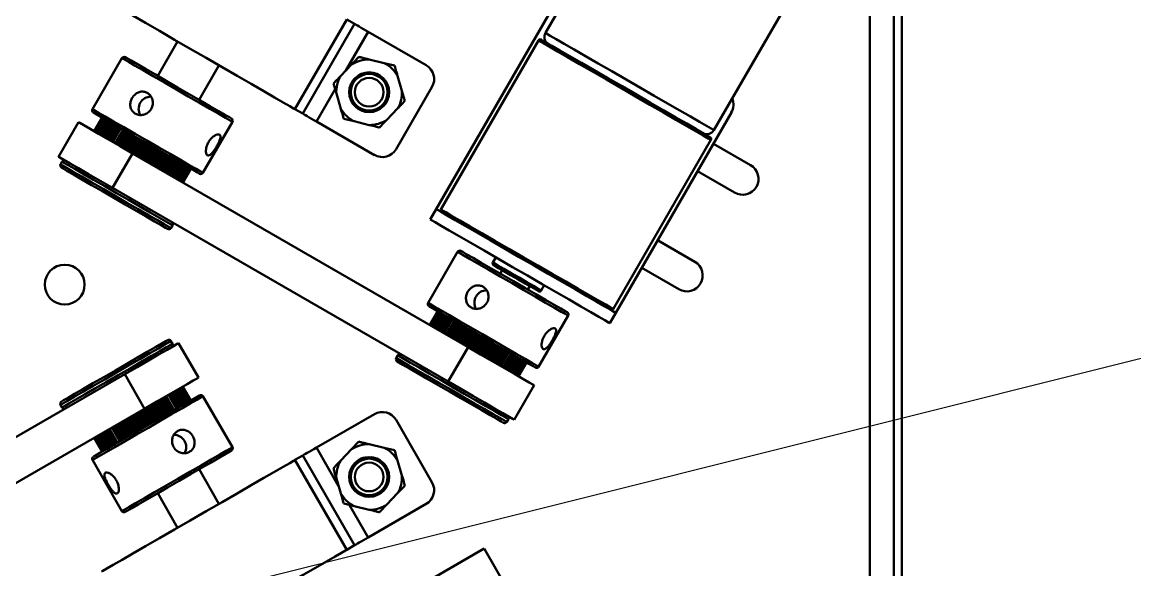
# Model space of a CAD drawing. Header units: millimetres. Extents: x 263 to 2983, y 441 to 2500.
# Drawn here: x 1013.8 to 1153.4, y 1460.1 to 1528.8 of the extents above; entities that cross this region are included whole.
import ezdxf

# ---------------------------------------------------------------- set-up
doc = ezdxf.new("R2010")
doc.units = ezdxf.units.MM
doc.header["$LTSCALE"] = 0.5
doc.layers.add('BOL', color=7, linetype='Continuous', lineweight=50)
doc.layers.add('HAT', color=3, linetype='Continuous')
doc.layers.add('THIN', color=8, linetype='Continuous')

msp = doc.modelspace()

# ---------------------------------------------------------------- hatches: boundary and pattern name
at = {"layer": 'HAT'}
h = msp.add_hatch(dxfattribs=at)
h.set_pattern_fill('ANSI31', color=256, scale=1.25, angle=15)
h.paths.add_polyline_path([(1428.41, 1041.77, 1), (1396.41, 1041.77, 1)])
h.paths.add_polyline_path([(1106.15, 1807.08, 1), (1114.15, 1807.08, 1)])

# ---------------------------------------------------------------- linework, layer by layer
at = {"layer": 'BOL'}
for p, q in [((1094.35, 1553.28), (1079.45, 1527.47)), ((1100.58, 1515.27), (1115.48, 1541.08)), ((1120.15, 1450.89), (1120.15, 1540.89)), ((1123.15, 1450.89), (1123.15, 1540.89)), ((1124.15, 1450.89), (1124.15, 1540.89)), ((1080.26, 1530.47), (1065.76, 1505.36)), ((1048.03, 1517.9), (1054.53, 1529.16)), ((1049, 1517.34), (1055.5, 1528.6)), ((1054.53, 1529.16), (1055.5, 1528.6)), ((1054.43, 1522.77), (1057.22, 1527.61)), ((1064.49, 1523.41), (1057.22, 1527.61)), ((1033.31, 1526.4), (1030.81, 1522.07)), ((1078.57, 1526.54), (1066.32, 1505.32)), ((1026.33, 1524.31), (1022.63, 1517.91)), ((1057.33, 1524.15), (1059.24, 1523.69)), ((1036, 1519.07), (1038.5, 1523.4)), ((1053.77, 1522.08), (1055.12, 1523.5)), ((1059.24, 1523.69), (1060.53, 1523.38)), ((1060.9, 1522.1), (1061.45, 1520.22)), ((1050.72, 1516.35), (1053.06, 1520.41)), ((1053.23, 1519.85), (1052.85, 1521.12)), ((1053.78, 1517.96), (1053.23, 1519.85)), ((1060.72, 1512.89), (1065.22, 1520.68)), ((1061.45, 1520.22), (1061.83, 1518.95)), ((1048.03, 1517.9), (1049, 1517.34)), ((1060.91, 1517.99), (1059.56, 1516.56)), ((1102.78, 1517.47), (1088.28, 1492.36)), ((1020.87, 1516.26), (1018.37, 1511.93)), ((1022.83, 1515.13), (1023.83, 1516.86)), ((1022.84, 1515.12), (1023.84, 1516.86)), ((1022.85, 1515.12), (1023.85, 1516.85)), ((1022.89, 1515.1), (1023.89, 1516.83)), ((1022.92, 1515.08), (1023.92, 1516.81)), ((1022.95, 1515.06), (1023.95, 1516.8)), ((1023.03, 1515.02), (1024.03, 1516.75)), ((1023.08, 1514.99), (1024.08, 1516.72)), ((1023.13, 1514.96), (1024.13, 1516.69)), ((1023.26, 1514.89), (1024.26, 1516.62)), ((1023.33, 1514.84), (1024.33, 1516.58)), ((1023.4, 1514.8), (1024.4, 1516.53)), ((1023.56, 1514.71), (1024.56, 1516.44)), ((1023.66, 1514.65), (1024.66, 1516.39)), ((1023.75, 1514.6), (1024.75, 1516.33)), ((1023.95, 1514.49), (1024.95, 1516.22)), ((1024.06, 1514.42), (1025.06, 1516.15)), ((1024.17, 1514.36), (1025.17, 1516.09)), ((1024.4, 1514.22), (1025.4, 1515.96)), ((1024.53, 1514.15), (1025.53, 1515.88)), ((1024.65, 1514.08), (1025.65, 1515.81)), ((1024.92, 1513.92), (1025.92, 1515.66)), ((1036.48, 1509.91), (1040.18, 1516.31)), ((1057.99, 1512.15), (1050.72, 1516.35)), ((1055.44, 1516.38), (1054.15, 1516.69)), ((1057.35, 1515.91), (1055.44, 1516.38)), ((1025.06, 1513.84), (1026.06, 1515.58)), ((1025.2, 1513.76), (1026.2, 1515.5)), ((1025.47, 1513.6), (1026.47, 1515.34)), ((1025.49, 1513.59), (1026.49, 1515.33)), ((1025.64, 1513.51), (1026.64, 1515.24)), ((1025.8, 1513.42), (1026.8, 1515.15)), ((1026.04, 1513.28), (1027.04, 1515.01)), ((1026.11, 1513.24), (1027.11, 1514.97)), ((1026.27, 1513.14), (1027.27, 1514.88)), ((1026.43, 1513.05), (1027.43, 1514.78)), ((1026.63, 1512.94), (1027.63, 1514.67)), ((1026.77, 1512.86), (1027.77, 1514.59)), ((1026.93, 1512.76), (1027.93, 1514.49)), ((1027.1, 1512.67), (1028.1, 1514.4)), ((1027.26, 1512.57), (1028.26, 1514.31)), ((1027.44, 1512.47), (1028.44, 1514.2)), ((1027.45, 1512.47), (1028.45, 1514.2)), ((1027.62, 1512.37), (1028.62, 1514.1)), ((1027.79, 1512.27), (1028.79, 1514)), ((1027.9, 1512.2), (1028.9, 1513.93)), ((1028.08, 1512.1), (1029.08, 1513.83)), ((1028.14, 1512.06), (1029.14, 1513.8)), ((1028.32, 1511.96), (1029.32, 1513.7)), ((1028.49, 1511.86), (1029.49, 1513.6)), ((1028.56, 1511.83), (1029.56, 1513.56)), ((1028.74, 1511.72), (1029.74, 1513.45)), ((1028.84, 1511.66), (1029.84, 1513.39)), ((1029.01, 1511.56), (1030.01, 1513.29)), ((1029.19, 1511.46), (1030.19, 1513.19)), ((1029.21, 1511.45), (1030.21, 1513.18)), ((1029.38, 1511.35), (1030.38, 1513.08)), ((1029.54, 1511.26), (1030.54, 1512.99)), ((1029.7, 1511.16), (1030.7, 1512.9)), ((1087.97, 1492.82), (1100.22, 1514.04)), ((1105.18, 1510.89), (1100.53, 1513.57)), ((1025.13, 1508.03), (1027.63, 1512.36)), ((1069.75, 1488.04), (1027.63, 1512.36)), ((1029.87, 1511.07), (1030.87, 1512.8)), ((1030.02, 1510.98), (1031.02, 1512.71)), ((1030.21, 1510.87), (1031.21, 1512.6)), ((1030.37, 1510.78), (1031.37, 1512.51)), ((1030.53, 1510.68), (1031.53, 1512.42)), ((1030.62, 1510.63), (1031.62, 1512.36)), ((1030.86, 1510.5), (1031.86, 1512.23)), ((1031.01, 1510.41), (1032.01, 1512.14)), ((1031.16, 1510.32), (1032.16, 1512.05)), ((1031.19, 1510.3), (1032.19, 1512.03)), ((1031.46, 1510.15), (1032.46, 1511.88)), ((1031.61, 1510.06), (1032.61, 1511.8)), ((1031.75, 1509.98), (1032.75, 1511.72)), ((1032.02, 1509.82), (1033.02, 1511.56)), ((1032.15, 1509.75), (1033.15, 1511.48)), ((1018.83, 1511.32), (1018.63, 1510.98)), ((1032.28, 1509.68), (1033.28, 1511.41)), ((1032.53, 1509.53), (1033.53, 1511.27)), ((1032.64, 1509.47), (1033.64, 1511.2)), ((1032.75, 1509.4), (1033.75, 1511.14)), ((1032.96, 1509.28), (1033.96, 1511.01)), ((1033.06, 1509.23), (1034.06, 1510.96)), ((1033.15, 1509.17), (1034.15, 1510.9)), ((1033.33, 1509.07), (1034.33, 1510.8)), ((1033.4, 1509.03), (1034.4, 1510.76)), ((1033.48, 1508.98), (1034.48, 1510.71)), ((1033.62, 1508.9), (1034.62, 1510.64)), ((1033.67, 1508.87), (1034.67, 1510.6)), ((1033.73, 1508.84), (1034.73, 1510.57)), ((1033.82, 1508.78), (1034.82, 1510.52)), ((1033.86, 1508.77), (1034.86, 1510.5)), ((1033.89, 1508.74), (1034.89, 1510.48)), ((1033.94, 1508.72), (1034.94, 1510.45)), ((1033.95, 1508.71), (1034.95, 1510.44)), ((1033.97, 1508.7), (1034.97, 1510.43)), ((1033.98, 1508.7), (1034.98, 1510.43)), ((1098.53, 1510.11), (1103.18, 1507.43)), ((1067.25, 1483.71), (1025.13, 1508.03)), ((1065.76, 1505.36), (1065.01, 1504.06)), ((1032.48, 1502.98), (1032.68, 1503.32)), ((1098.18, 1498.76), (1093.53, 1501.45)), ((1068.44, 1500), (1064.74, 1493.59)), ((1073.24, 1499.31), (1072.86, 1498.66)), ((1074.04, 1497.69), (1073.79, 1497.26)), ((1091.53, 1497.99), (1096.18, 1495.3)), ((1077.25, 1495.26), (1077.5, 1495.69)), ((1078.92, 1495.16), (1079.3, 1495.81)), ((1064.95, 1490.82), (1065.95, 1492.55)), ((1064.96, 1490.8), (1065.96, 1492.54)), ((1064.96, 1490.81), (1065.96, 1492.54)), ((1065, 1490.78), (1066, 1492.52)), ((1065.03, 1490.77), (1066.03, 1492.5)), ((1065.06, 1490.75), (1066.06, 1492.48)), ((1065.14, 1490.7), (1066.14, 1492.43)), ((1065.2, 1490.67), (1066.2, 1492.4)), ((1065.25, 1490.64), (1066.25, 1492.37)), ((1065.37, 1490.57), (1066.37, 1492.3)), ((1065.44, 1490.53), (1066.44, 1492.26)), ((1065.51, 1490.49), (1066.51, 1492.22)), ((1065.68, 1490.39), (1066.68, 1492.12)), ((1065.77, 1490.34), (1066.77, 1492.07)), ((1065.86, 1490.29), (1066.86, 1492.02)), ((1078.6, 1485.59), (1082.3, 1492)), ((1088.28, 1492.36), (1087.53, 1491.06)), ((1066.06, 1490.17), (1067.06, 1491.9)), ((1066.17, 1490.11), (1067.17, 1491.84)), ((1066.28, 1490.04), (1067.28, 1491.78)), ((1066.52, 1489.91), (1067.52, 1491.64)), ((1066.64, 1489.84), (1067.64, 1491.57)), ((1066.77, 1489.76), (1067.77, 1491.5)), ((1067.04, 1489.61), (1068.04, 1491.34)), ((1067.17, 1489.53), (1068.17, 1491.26)), ((1067.31, 1489.45), (1068.31, 1491.18)), ((1067.59, 1489.29), (1068.59, 1491.02)), ((1067.61, 1489.28), (1068.61, 1491.01)), ((1067.76, 1489.19), (1068.76, 1490.92)), ((1067.91, 1489.1), (1068.91, 1490.84)), ((1068.15, 1488.97), (1069.15, 1490.7)), ((1068.23, 1488.92), (1069.23, 1490.65)), ((1068.39, 1488.83), (1069.39, 1490.56)), ((1068.55, 1488.74), (1069.55, 1490.47)), ((1068.75, 1488.62), (1069.75, 1490.35)), ((1068.88, 1488.54), (1069.88, 1490.28)), ((1069.05, 1488.45), (1070.05, 1490.18)), ((1069.22, 1488.35), (1070.22, 1490.08)), ((1069.37, 1488.26), (1070.37, 1489.99)), ((1069.55, 1488.16), (1070.55, 1489.89)), ((1069.56, 1488.15), (1070.56, 1489.88)), ((1069.73, 1488.05), (1070.73, 1489.78)), ((1069.9, 1487.95), (1070.9, 1489.68)), ((1070.02, 1487.89), (1071.02, 1489.62)), ((1070.2, 1487.78), (1071.2, 1489.52)), ((1070.26, 1487.75), (1071.26, 1489.48)), ((1070.43, 1487.65), (1071.43, 1489.38)), ((1070.6, 1487.55), (1071.6, 1489.28)), ((1070.67, 1487.51), (1071.67, 1489.24)), ((1070.85, 1487.41), (1071.85, 1489.14)), ((1032.68, 1488.46), (1032.48, 1488.81)), ((1035.94, 1484.22), (1033.44, 1488.55)), ((1067.25, 1483.71), (1069.75, 1488.04)), ((1070.96, 1487.35), (1071.96, 1489.08)), ((1071.13, 1487.25), (1072.13, 1488.98)), ((1071.3, 1487.15), (1072.3, 1488.88)), ((1071.32, 1487.14), (1072.32, 1488.87)), ((1071.5, 1487.03), (1072.5, 1488.76)), ((1071.65, 1486.95), (1072.65, 1488.68)), ((1071.82, 1486.85), (1072.82, 1488.58)), ((1071.99, 1486.75), (1072.99, 1488.48)), ((1072.13, 1486.67), (1073.13, 1488.4)), ((1072.32, 1486.56), (1073.32, 1488.29)), ((1072.49, 1486.46), (1073.49, 1488.19)), ((1072.65, 1486.37), (1073.65, 1488.1)), ((1072.74, 1486.32), (1073.74, 1488.05)), ((1072.97, 1486.18), (1073.97, 1487.91)), ((1073.12, 1486.09), (1074.12, 1487.83)), ((1073.28, 1486.01), (1074.28, 1487.74)), ((1060.94, 1487.01), (1060.74, 1486.66)), ((1073.31, 1485.99), (1074.31, 1487.72)), ((1073.58, 1485.83), (1074.58, 1487.56)), ((1073.72, 1485.75), (1074.72, 1487.48)), ((1073.86, 1485.67), (1074.86, 1487.4)), ((1074.14, 1485.51), (1075.14, 1487.24)), ((1074.27, 1485.43), (1075.27, 1487.17)), ((1074.39, 1485.36), (1075.39, 1487.09)), ((1074.64, 1485.22), (1075.64, 1486.95)), ((1074.75, 1485.15), (1075.75, 1486.89)), ((1074.86, 1485.09), (1075.86, 1486.82)), ((1075.08, 1484.97), (1076.08, 1486.7)), ((1075.17, 1484.91), (1076.17, 1486.64)), ((1075.27, 1484.86), (1076.27, 1486.59)), ((1075.44, 1484.75), (1076.44, 1486.49)), ((1075.52, 1484.71), (1076.52, 1486.44)), ((1075.59, 1484.67), (1076.59, 1486.4)), ((1075.73, 1484.59), (1076.73, 1486.32)), ((1075.79, 1484.56), (1076.79, 1486.29)), ((1075.84, 1484.52), (1076.84, 1486.26)), ((1075.94, 1484.47), (1076.94, 1486.2)), ((1075.97, 1484.45), (1076.97, 1486.18)), ((1076.01, 1484.43), (1077.01, 1486.16)), ((1076.06, 1484.4), (1077.06, 1486.13)), ((1076.07, 1484.39), (1077.07, 1486.13)), ((1076.08, 1484.39), (1077.08, 1486.12)), ((1076.09, 1484.38), (1077.09, 1486.11)), ((984.56, 1460.33), (1026.67, 1484.65)), ((1026.67, 1484.65), (1029.17, 1480.32)), ((1032.4, 1482.18), (1033.4, 1480.45)), ((1032.64, 1482.32), (1033.64, 1480.58)), ((1032.75, 1482.38), (1033.75, 1480.65)), ((1032.86, 1482.44), (1033.86, 1480.71)), ((1033.06, 1482.56), (1034.06, 1480.83)), ((1033.15, 1482.61), (1034.15, 1480.88)), ((1033.24, 1482.66), (1034.24, 1480.93)), ((1033.41, 1482.76), (1034.41, 1481.03)), ((1033.48, 1482.8), (1034.48, 1481.07)), ((1033.55, 1482.84), (1034.55, 1481.11)), ((1033.68, 1482.91), (1034.68, 1481.18)), ((1033.73, 1482.94), (1034.73, 1481.21)), ((1033.78, 1482.97), (1034.78, 1481.24)), ((1033.86, 1483.02), (1034.86, 1481.29)), ((1033.89, 1483.04), (1034.89, 1481.31)), ((1033.92, 1483.06), (1034.92, 1481.32)), ((1033.96, 1483.08), (1034.96, 1481.34)), ((1033.97, 1483.08), (1034.97, 1481.35)), ((1033.98, 1483.09), (1034.98, 1481.36)), ((1075.55, 1478.92), (1078.05, 1483.25)), ((1018.63, 1480.81), (1018.83, 1480.46)), ((1030.04, 1480.82), (1031.04, 1479.08)), ((1030.17, 1480.89), (1031.17, 1479.16)), ((1030.38, 1481.01), (1031.38, 1479.28)), ((1030.54, 1481.1), (1031.54, 1479.37)), ((1030.7, 1481.19), (1031.7, 1479.46)), ((1030.77, 1481.24), (1031.77, 1479.51)), ((1031.01, 1481.38), (1032.01, 1479.64)), ((1031.16, 1481.46), (1032.16, 1479.73)), ((1031.31, 1481.55), (1032.31, 1479.82)), ((1031.33, 1481.56), (1032.33, 1479.83)), ((1031.61, 1481.72), (1032.61, 1479.99)), ((1031.75, 1481.8), (1032.75, 1480.07)), ((1031.89, 1481.88), (1032.89, 1480.15)), ((1032.15, 1482.04), (1033.15, 1480.3)), ((1032.28, 1482.11), (1033.28, 1480.38)), ((1040.18, 1475.47), (1036.48, 1481.88)), ((987.06, 1456), (1029.17, 1480.32)), ((1027.6, 1479.41), (1028.6, 1477.67)), ((1027.62, 1479.42), (1028.62, 1477.69)), ((1027.79, 1479.52), (1028.79, 1477.79)), ((1027.97, 1479.62), (1028.97, 1477.89)), ((1028.07, 1479.68), (1029.07, 1477.95)), ((1028.25, 1479.78), (1029.25, 1478.05)), ((1028.32, 1479.82), (1029.32, 1478.09)), ((1028.49, 1479.92), (1029.49, 1478.19)), ((1028.66, 1480.02), (1029.66, 1478.29)), ((1028.72, 1480.06), (1029.72, 1478.32)), ((1028.9, 1480.16), (1029.9, 1478.43)), ((1029.02, 1480.22), (1030.02, 1478.49)), ((1029.19, 1480.32), (1030.19, 1478.59)), ((1029.36, 1480.42), (1030.36, 1478.69)), ((1029.37, 1480.43), (1030.37, 1478.7)), ((1029.55, 1480.53), (1030.55, 1478.8)), ((1029.71, 1480.62), (1030.71, 1478.89)), ((1029.87, 1480.72), (1030.87, 1478.99)), ((1050.72, 1475.43), (1057.99, 1479.63)), ((1025.2, 1478.02), (1026.2, 1476.29)), ((1025.34, 1478.1), (1026.34, 1476.37)), ((1025.61, 1478.26), (1026.61, 1476.53)), ((1025.65, 1478.28), (1026.65, 1476.55)), ((1025.8, 1478.37), (1026.8, 1476.63)), ((1025.95, 1478.45), (1026.95, 1476.72)), ((1026.18, 1478.59), (1027.18, 1476.86)), ((1026.27, 1478.64), (1027.27, 1476.91)), ((1026.44, 1478.73), (1027.44, 1477)), ((1026.6, 1478.83), (1027.6, 1477.1)), ((1026.79, 1478.94), (1027.79, 1477.21)), ((1026.94, 1479.02), (1027.94, 1477.29)), ((1027.1, 1479.12), (1028.1, 1477.39)), ((1027.27, 1479.22), (1028.27, 1477.49)), ((1027.42, 1479.3), (1028.42, 1477.57)), ((1060.72, 1478.9), (1065.22, 1471.1)), ((1074.6, 1478.66), (1074.8, 1479.01)), ((1022.83, 1476.65), (1023.83, 1474.92)), ((1022.84, 1476.66), (1023.84, 1474.93)), ((1022.85, 1476.67), (1023.85, 1474.93)), ((1022.86, 1476.67), (1023.86, 1474.94)), ((1022.92, 1476.7), (1023.92, 1474.97)), ((1022.95, 1476.72), (1023.95, 1474.99)), ((1022.98, 1476.74), (1023.98, 1475.01)), ((1023.08, 1476.8), (1024.08, 1475.06)), ((1023.14, 1476.83), (1024.14, 1475.1)), ((1023.19, 1476.86), (1024.19, 1475.13)), ((1023.33, 1476.94), (1024.33, 1475.21)), ((1023.4, 1476.98), (1024.4, 1475.25)), ((1023.48, 1477.03), (1024.48, 1475.29)), ((1023.65, 1477.13), (1024.65, 1475.4)), ((1023.75, 1477.18), (1024.75, 1475.45)), ((1023.84, 1477.24), (1024.84, 1475.51)), ((1024.06, 1477.36), (1025.06, 1475.63)), ((1024.17, 1477.43), (1025.17, 1475.69)), ((1024.28, 1477.49), (1025.28, 1475.76)), ((1024.53, 1477.63), (1025.53, 1475.9)), ((1024.66, 1477.71), (1025.66, 1475.97)), ((1024.78, 1477.78), (1025.78, 1476.05)), ((1025.06, 1477.94), (1026.06, 1476.21)), ((1050.72, 1475.43), (1053.51, 1470.6)), ((1053.77, 1473.8), (1055.12, 1475.22)), ((1055.12, 1475.22), (1056.04, 1476.18)), ((1057.33, 1475.87), (1059.24, 1475.41)), ((1059.24, 1475.41), (1060.53, 1475.1)), ((1022.63, 1473.88), (1026.33, 1467.47)), ((1048.03, 1473.88), (1049, 1474.44)), ((1048.03, 1473.88), (1054.53, 1462.62)), ((1049, 1474.44), (1055.5, 1463.18)), ((1060.9, 1473.82), (1061.45, 1471.94)), ((1038.5, 1468.38), (1036, 1472.71)), ((1053.78, 1469.68), (1053.23, 1471.56)), ((1030.81, 1469.71), (1033.31, 1465.38)), ((1060.91, 1469.7), (1059.56, 1468.28)), ((1055.44, 1468.09), (1054.15, 1468.41)), ((1054.88, 1468.23), (1057.22, 1464.17)), ((1057.22, 1464.17), (1064.49, 1468.37)), ((1059.56, 1468.28), (1058.64, 1467.32)), ((1057.35, 1467.63), (1055.44, 1468.09)), ((1071.77, 1462.76), (1052.28, 1451.51)), ((1054.53, 1462.62), (1055.5, 1463.18)), ((1074.53, 1457.97), (1071.77, 1462.76))]:
    msp.add_line(p, q, dxfattribs=at)
at = {"layer": 'BOL', "flags": 128}
for points in [[(1048.03, 1517.9), (1047.86, 1518), (1047.37, 1518.28), (1046.57, 1518.75), (1045.47, 1519.38), (1044.12, 1520.16), (1042.54, 1521.07), (1040.77, 1522.09), (1038.88, 1523.19), (1036.91, 1524.33), (1034.9, 1525.48), (1032.93, 1526.62), (1031.03, 1527.72), (1029.27, 1528.73), (1027.69, 1529.64), (1026.34, 1530.43), (1025.24, 1531.06), (1024.44, 1531.52), (1023.94, 1531.81), (1023.78, 1531.9)], [(1057.22, 1527.61), (1056.91, 1527.79), (1056.61, 1527.96), (1056.33, 1528.12), (1056.08, 1528.27), (1055.86, 1528.39), (1055.69, 1528.49), (1055.57, 1528.56), (1055.5, 1528.6)], [(1079.45, 1527.47), (1079.6, 1527.39), (1080.06, 1527.12), (1080.79, 1526.7), (1081.8, 1526.12), (1083.04, 1525.4), (1084.48, 1524.57), (1086.08, 1523.65), (1087.79, 1522.66), (1089.57, 1521.63), (1091.36, 1520.6), (1093.11, 1519.59), (1094.78, 1518.63), (1096.3, 1517.75), (1097.65, 1516.97), (1098.77, 1516.32), (1099.65, 1515.81), (1100.24, 1515.47), (1100.55, 1515.3), (1100.58, 1515.27)], [(1100.22, 1514.04), (1100.18, 1514.06), (1099.87, 1514.24), (1099.26, 1514.6), (1098.36, 1515.11), (1097.21, 1515.78), (1095.83, 1516.57), (1094.27, 1517.48), (1092.56, 1518.46), (1090.77, 1519.5), (1088.93, 1520.56), (1087.11, 1521.61), (1085.36, 1522.62), (1083.72, 1523.57), (1082.24, 1524.42), (1080.97, 1525.15), (1079.94, 1525.75), (1079.19, 1526.18), (1078.72, 1526.45), (1078.57, 1526.54), (1078.57, 1526.54)], [(1078.91, 1526.63), (1079.06, 1526.54), (1079.52, 1526.28), (1080.26, 1525.85), (1081.26, 1525.27), (1082.51, 1524.55), (1083.96, 1523.72), (1085.56, 1522.79), (1087.28, 1521.8), (1089.07, 1520.77), (1090.87, 1519.73), (1092.62, 1518.71), (1094.29, 1517.75), (1095.83, 1516.87), (1097.18, 1516.09), (1098.31, 1515.43), (1099.19, 1514.93), (1099.78, 1514.58), (1100.09, 1514.4), (1100.13, 1514.38)], [(1026.33, 1524.31), (1026.33, 1524.31), (1026.55, 1524.18), (1027.09, 1523.87), (1027.91, 1523.4), (1028.98, 1522.78), (1030.26, 1522.04), (1031.67, 1521.23), (1033.16, 1520.37), (1034.65, 1519.51), (1036.07, 1518.68), (1037.37, 1517.94), (1038.47, 1517.3), (1039.33, 1516.81), (1039.9, 1516.47), (1040.17, 1516.32), (1040.18, 1516.31)], [(1026.74, 1524.42), (1026.74, 1524.42), (1026.95, 1524.3), (1027.47, 1524), (1028.26, 1523.54), (1029.29, 1522.95), (1030.52, 1522.24), (1031.88, 1521.45), (1033.31, 1520.63), (1034.75, 1519.8), (1036.12, 1519.01), (1037.36, 1518.29), (1038.43, 1517.67), (1039.25, 1517.2), (1039.8, 1516.88), (1040.06, 1516.73), (1040.07, 1516.72)], [(1054.85, 1520.01), (1055.01, 1520.9), (1055.49, 1521.69), (1056.19, 1522.24), (1057.23, 1522.52), (1058.3, 1522.33), (1059.08, 1521.81), (1059.63, 1521.01), (1059.83, 1520.08), (1059.67, 1519.14), (1059.15, 1518.32), (1058.38, 1517.77), (1057.45, 1517.55), (1056.49, 1517.69), (1055.65, 1518.2), (1055.06, 1519.04), (1054.85, 1520.01), (1054.85, 1520.01)], [(1022.63, 1517.91), (1022.63, 1517.9), (1022.85, 1517.77), (1023.39, 1517.46), (1024.21, 1516.99), (1025.28, 1516.37), (1026.56, 1515.64), (1027.97, 1514.82), (1029.46, 1513.96), (1030.95, 1513.1), (1032.37, 1512.28), (1033.67, 1511.53), (1034.77, 1510.89), (1035.63, 1510.4), (1036.2, 1510.07), (1036.47, 1509.91), (1036.48, 1509.91)], [(1022.74, 1517.5), (1022.74, 1517.49), (1022.95, 1517.37), (1023.47, 1517.07), (1024.26, 1516.61), (1025.29, 1516.02), (1026.52, 1515.31), (1027.88, 1514.53), (1029.31, 1513.7), (1030.75, 1512.87), (1032.12, 1512.08), (1033.36, 1511.36), (1034.43, 1510.75), (1035.25, 1510.27), (1035.8, 1509.95), (1036.06, 1509.8), (1036.07, 1509.8)], [(1050.72, 1516.35), (1050.41, 1516.53), (1050.11, 1516.7), (1049.83, 1516.86), (1049.58, 1517.01), (1049.36, 1517.13), (1049.19, 1517.23), (1049.07, 1517.3), (1049, 1517.34)], [(1027.63, 1512.36), (1026.09, 1513.25), (1024.65, 1514.08), (1023.37, 1514.82), (1022.32, 1515.43), (1021.53, 1515.88), (1021.04, 1516.17), (1020.87, 1516.26), (1020.87, 1516.26)], [(1025.13, 1508.03), (1023.59, 1508.92), (1022.15, 1509.75), (1020.87, 1510.49), (1019.82, 1511.1), (1019.03, 1511.55), (1018.54, 1511.84), (1018.37, 1511.93), (1018.37, 1511.93)], [(1018.63, 1510.98), (1018.63, 1510.97), (1018.85, 1510.85), (1019.39, 1510.54), (1020.21, 1510.06), (1021.28, 1509.44), (1022.56, 1508.71), (1023.97, 1507.89), (1025.46, 1507.03), (1026.95, 1506.17), (1028.37, 1505.35), (1029.67, 1504.6), (1030.77, 1503.96), (1031.63, 1503.47), (1032.2, 1503.14), (1032.47, 1502.99), (1032.48, 1502.98)], [(1018.74, 1510.57), (1018.74, 1510.56), (1018.95, 1510.44), (1019.47, 1510.14), (1020.26, 1509.69), (1021.29, 1509.09), (1022.52, 1508.38), (1023.88, 1507.6), (1025.31, 1506.77), (1026.75, 1505.94), (1028.12, 1505.15), (1029.36, 1504.43), (1030.43, 1503.82), (1031.25, 1503.34), (1031.8, 1503.02), (1032.06, 1502.88), (1032.07, 1502.87)], [(1018.83, 1511.32), (1018.83, 1511.32), (1019.05, 1511.19), (1019.59, 1510.88), (1020.41, 1510.41), (1021.48, 1509.79), (1022.76, 1509.05), (1024.17, 1508.24), (1025.66, 1507.38), (1027.15, 1506.52), (1028.57, 1505.69), (1029.87, 1504.95), (1030.97, 1504.31), (1031.83, 1503.82), (1032.4, 1503.48), (1032.67, 1503.33), (1032.68, 1503.32)], [(1065.76, 1505.36), (1065.91, 1505.27), (1066.37, 1505), (1067.12, 1504.57), (1068.13, 1503.99), (1069.39, 1503.26), (1070.86, 1502.41), (1072.5, 1501.47), (1074.25, 1500.45), (1076.09, 1499.39), (1077.95, 1498.32), (1079.78, 1497.26), (1081.54, 1496.25), (1083.18, 1495.3), (1084.64, 1494.45), (1085.9, 1493.73), (1086.92, 1493.14), (1087.67, 1492.71), (1088.12, 1492.45), (1088.28, 1492.36)], [(1066.32, 1505.32), (1066.47, 1505.23), (1066.94, 1504.97), (1067.69, 1504.53), (1068.72, 1503.94), (1069.99, 1503.2), (1071.47, 1502.35), (1073.11, 1501.4), (1074.86, 1500.39), (1076.68, 1499.34), (1078.52, 1498.28), (1080.31, 1497.24), (1082.02, 1496.26), (1083.58, 1495.36), (1084.96, 1494.56), (1086.11, 1493.89), (1087.01, 1493.38), (1087.62, 1493.02), (1087.93, 1492.85), (1087.97, 1492.82)], [(1065.01, 1504.06), (1065.16, 1503.97), (1065.62, 1503.71), (1066.37, 1503.27), (1067.38, 1502.69), (1068.64, 1501.96), (1070.11, 1501.11), (1071.75, 1500.17), (1073.5, 1499.15), (1075.34, 1498.09), (1077.2, 1497.02), (1079.03, 1495.96), (1080.79, 1494.95), (1082.43, 1494), (1083.89, 1493.16), (1085.15, 1492.43), (1086.17, 1491.84), (1086.92, 1491.41), (1087.37, 1491.15), (1087.53, 1491.06)], [(1068.44, 1500), (1068.45, 1500), (1068.67, 1499.87), (1069.2, 1499.56), (1070.03, 1499.08), (1071.1, 1498.46), (1072.37, 1497.73), (1073.78, 1496.91), (1075.27, 1496.05), (1076.76, 1495.19), (1078.19, 1494.37), (1079.48, 1493.62), (1080.59, 1492.99), (1081.44, 1492.49), (1082.02, 1492.16), (1082.28, 1492.01), (1082.3, 1492)], [(1068.85, 1500.11), (1068.86, 1500.11), (1069.07, 1499.98), (1069.58, 1499.68), (1070.38, 1499.23), (1071.41, 1498.63), (1072.63, 1497.92), (1073.99, 1497.14), (1075.43, 1496.31), (1076.86, 1495.48), (1078.23, 1494.69), (1079.48, 1493.97), (1080.54, 1493.36), (1081.37, 1492.88), (1081.92, 1492.56), (1082.17, 1492.42), (1082.19, 1492.41)], [(1072.86, 1498.66), (1073.03, 1498.56), (1073.5, 1498.29), (1074.24, 1497.87), (1075.15, 1497.34), (1076.14, 1496.76), (1077.11, 1496.21), (1077.95, 1495.72), (1078.56, 1495.37), (1078.88, 1495.18), (1078.92, 1495.16)], [(1078.58, 1495.07), (1078.54, 1495.09), (1078.24, 1495.26), (1077.67, 1495.59), (1076.9, 1496.04), (1076, 1496.56), (1075.08, 1497.09), (1074.23, 1497.58), (1073.55, 1497.97), (1073.11, 1498.23), (1072.95, 1498.32)], [(1064.74, 1493.59), (1064.75, 1493.59), (1064.97, 1493.46), (1065.5, 1493.15), (1066.33, 1492.67), (1067.4, 1492.06), (1068.67, 1491.32), (1070.08, 1490.5), (1071.57, 1489.65), (1073.06, 1488.78), (1074.49, 1487.96), (1075.78, 1487.21), (1076.89, 1486.58), (1077.74, 1486.08), (1078.32, 1485.75), (1078.58, 1485.6), (1078.6, 1485.59)], [(1064.85, 1493.18), (1064.86, 1493.18), (1065.07, 1493.05), (1065.58, 1492.76), (1066.38, 1492.3), (1067.41, 1491.7), (1068.63, 1491), (1069.99, 1490.21), (1071.43, 1489.38), (1072.86, 1488.56), (1074.23, 1487.76), (1075.48, 1487.04), (1076.54, 1486.43), (1077.37, 1485.95), (1077.92, 1485.64), (1078.17, 1485.49), (1078.19, 1485.48)], [(1032.48, 1488.81), (1032.48, 1488.8), (1032.25, 1488.68), (1031.72, 1488.37), (1030.9, 1487.89), (1029.82, 1487.27), (1028.55, 1486.54), (1027.14, 1485.72), (1025.65, 1484.86), (1024.16, 1484), (1022.73, 1483.18), (1021.44, 1482.43), (1020.34, 1481.79), (1019.48, 1481.3), (1018.9, 1480.97), (1018.64, 1480.82), (1018.63, 1480.81)], [(1032.07, 1488.92), (1032.07, 1488.91), (1031.85, 1488.79), (1031.34, 1488.49), (1030.55, 1488.04), (1029.51, 1487.44), (1028.29, 1486.73), (1026.93, 1485.95), (1025.5, 1485.12), (1024.06, 1484.29), (1022.69, 1483.5), (1021.44, 1482.78), (1020.38, 1482.17), (1019.56, 1481.69), (1019, 1481.37), (1018.75, 1481.23), (1018.74, 1481.22)], [(1032.68, 1488.46), (1032.68, 1488.46), (1032.45, 1488.33), (1031.92, 1488.02), (1031.1, 1487.54), (1030.02, 1486.93), (1028.75, 1486.19), (1027.34, 1485.37), (1025.85, 1484.52), (1024.36, 1483.65), (1022.93, 1482.83), (1021.64, 1482.08), (1020.54, 1481.45), (1019.68, 1480.95), (1019.1, 1480.62), (1018.84, 1480.47), (1018.83, 1480.46)], [(1026.67, 1484.65), (1028.22, 1485.54), (1029.66, 1486.37), (1030.93, 1487.1), (1031.99, 1487.71), (1032.78, 1488.17), (1033.27, 1488.45), (1033.44, 1488.55), (1033.44, 1488.55)], [(1078.05, 1483.25), (1077.89, 1483.34), (1077.41, 1483.62), (1076.62, 1484.07), (1075.57, 1484.68), (1074.3, 1485.41), (1072.86, 1486.24), (1071.32, 1487.13), (1069.75, 1488.04)], [(1060.74, 1486.66), (1060.75, 1486.66), (1060.97, 1486.53), (1061.5, 1486.22), (1062.33, 1485.75), (1063.4, 1485.13), (1064.67, 1484.39), (1066.08, 1483.58), (1067.57, 1482.72), (1069.06, 1481.86), (1070.49, 1481.03), (1071.78, 1480.29), (1072.89, 1479.65), (1073.74, 1479.15), (1074.32, 1478.82), (1074.58, 1478.67), (1074.6, 1478.66)], [(1060.94, 1487.01), (1060.95, 1487.01), (1061.17, 1486.88), (1061.7, 1486.57), (1062.53, 1486.09), (1063.6, 1485.47), (1064.87, 1484.74), (1066.28, 1483.92), (1067.77, 1483.06), (1069.26, 1482.2), (1070.69, 1481.38), (1071.98, 1480.63), (1073.09, 1480), (1073.94, 1479.5), (1074.52, 1479.17), (1074.78, 1479.02), (1074.8, 1479.01)], [(1060.85, 1486.25), (1060.86, 1486.25), (1061.07, 1486.13), (1061.58, 1485.83), (1062.38, 1485.37), (1063.41, 1484.77), (1064.63, 1484.07), (1065.99, 1483.28), (1067.43, 1482.46), (1068.86, 1481.63), (1070.23, 1480.83), (1071.48, 1480.12), (1072.54, 1479.5), (1073.37, 1479.03), (1073.92, 1478.71), (1074.17, 1478.56), (1074.19, 1478.55)], [(1029.17, 1480.32), (1030.72, 1481.21), (1032.16, 1482.04), (1033.43, 1482.77), (1034.49, 1483.38), (1035.28, 1483.84), (1035.77, 1484.12), (1035.94, 1484.22), (1035.94, 1484.22)], [(1075.55, 1478.92), (1075.39, 1479.01), (1074.91, 1479.29), (1074.12, 1479.74), (1073.07, 1480.35), (1071.8, 1481.08), (1070.36, 1481.91), (1068.82, 1482.8), (1067.25, 1483.71)], [(1036.48, 1481.88), (1036.48, 1481.88), (1036.25, 1481.75), (1035.72, 1481.44), (1034.9, 1480.96), (1033.82, 1480.34), (1032.55, 1479.61), (1031.14, 1478.79), (1029.65, 1477.93), (1028.16, 1477.07), (1026.73, 1476.25), (1025.44, 1475.5), (1024.34, 1474.87), (1023.48, 1474.37), (1022.9, 1474.04), (1022.64, 1473.89), (1022.63, 1473.88)], [(1036.07, 1481.99), (1036.07, 1481.99), (1035.85, 1481.86), (1035.34, 1481.56), (1034.55, 1481.11), (1033.51, 1480.51), (1032.29, 1479.8), (1030.93, 1479.02), (1029.5, 1478.19), (1028.06, 1477.36), (1026.69, 1476.57), (1025.44, 1475.85), (1024.38, 1475.24), (1023.56, 1474.76), (1023, 1474.44), (1022.75, 1474.3), (1022.74, 1474.29)], [(1040.18, 1475.47), (1040.18, 1475.47), (1039.95, 1475.34), (1039.42, 1475.03), (1038.6, 1474.55), (1037.52, 1473.93), (1036.25, 1473.2), (1034.84, 1472.38), (1033.35, 1471.53), (1031.86, 1470.66), (1030.43, 1469.84), (1029.14, 1469.09), (1028.04, 1468.46), (1027.18, 1467.96), (1026.6, 1467.63), (1026.34, 1467.48), (1026.33, 1467.47)], [(1050.72, 1475.43), (1050.41, 1475.25), (1050.11, 1475.08), (1049.83, 1474.92), (1049.58, 1474.78), (1049.36, 1474.65), (1049.19, 1474.55), (1049.07, 1474.48), (1049, 1474.44)], [(1023.78, 1459.88), (1023.94, 1459.98), (1024.44, 1460.26), (1025.24, 1460.72), (1026.34, 1461.36), (1027.69, 1462.14), (1029.27, 1463.05), (1031.03, 1464.07), (1032.93, 1465.16), (1034.9, 1466.3), (1036.91, 1467.46), (1038.88, 1468.6), (1040.77, 1469.69), (1042.54, 1470.71), (1044.12, 1471.62), (1045.47, 1472.4), (1046.57, 1473.04), (1047.37, 1473.5), (1047.86, 1473.78), (1048.03, 1473.88)], [(1040.07, 1475.06), (1040.07, 1475.06), (1039.85, 1474.93), (1039.34, 1474.64), (1038.55, 1474.18), (1037.51, 1473.58), (1036.29, 1472.88), (1034.93, 1472.09), (1033.5, 1471.26), (1032.06, 1470.43), (1030.69, 1469.64), (1029.44, 1468.92), (1028.38, 1468.31), (1027.56, 1467.83), (1027, 1467.52), (1026.75, 1467.37), (1026.74, 1467.36)], [(1058.57, 1473.92), (1059.26, 1473.34), (1059.71, 1472.53), (1059.83, 1471.64), (1059.55, 1470.6), (1058.85, 1469.77), (1058.01, 1469.35), (1057.04, 1469.28), (1056.14, 1469.57), (1055.41, 1470.18), (1054.95, 1471.04), (1054.86, 1471.98), (1055.13, 1472.9), (1055.74, 1473.66), (1056.6, 1474.13), (1057.62, 1474.22), (1058.57, 1473.92), (1058.57, 1473.92)], [(1057.22, 1464.17), (1056.91, 1464), (1056.61, 1463.82), (1056.33, 1463.66), (1056.08, 1463.52), (1055.86, 1463.39), (1055.69, 1463.29), (1055.57, 1463.22), (1055.5, 1463.18)], [(1030.28, 1448.62), (1030.44, 1448.72), (1030.94, 1449), (1031.74, 1449.47), (1032.84, 1450.1), (1034.19, 1450.88), (1035.77, 1451.79), (1037.53, 1452.81), (1039.43, 1453.9), (1041.4, 1455.04), (1043.41, 1456.2), (1045.38, 1457.34), (1047.27, 1458.43), (1049.04, 1459.45), (1050.62, 1460.36), (1051.97, 1461.15), (1053.07, 1461.78), (1053.87, 1462.24), (1054.36, 1462.53), (1054.53, 1462.62)]]:
    msp.add_lwpolyline(points, dxfattribs=at)
at = {"layer": 'BOL'}
for centre, radius in [((1057.34, 1520.03), 2.5), ((1057.34, 1520.03), 2.3), ((1057.34, 1520.03), 1.8), ((1019.15, 1495.89), 2.5), ((1057.34, 1471.75), 2.5), ((1057.34, 1471.75), 2.3), ((1057.34, 1471.75), 1.8)]:
    msp.add_circle(centre, radius, dxfattribs=at)
for centre, radius, start, end in [((1080.32, 1526.97), 1, 150, 240), ((1078.78, 1526.42), 0.25, 60, 150), ((1026.59, 1524.16), 0.3, 60, 150), ((1057.34, 1520.03), 4.12, 90.1872, 122.5977), ((1057.34, 1520.03), 4.12, 30.1872, 62.5977), ((1063.49, 1521.68), 2, 330, 60), ((1057.34, 1520.03), 4.12, 150.1872, 182.5977), ((1057.34, 1520.03), 4.12, 330.1872, 2.5977), ((1029.97, 1517.93), 1.55, 90.2666, 209.7105), ((1101.04, 1518.47), 2, 330, 23.1301), ((1022.89, 1517.76), 0.3, 150, 240), ((1057.34, 1520.03), 4.12, 210.1872, 242.5977), ((1039.92, 1516.46), 0.3, 330, 60), ((1057.34, 1520.03), 4.12, 270.1872, 302.5977), ((1099.72, 1515.77), 1, 240, 330), ((1100, 1514.17), 0.25, 330, 60), ((1058.99, 1513.89), 2, 240, 330), ((1019.09, 1511.17), 0.3, 60, 150), ((1018.89, 1510.83), 0.3, 150, 240), ((1104.18, 1509.16), 2, 240, 60), ((1036.22, 1510.06), 0.3, 240, 330), ((1066.53, 1505.2), 0.25, 150, 240), ((1032.42, 1503.47), 0.3, 330, 60), ((1032.22, 1503.13), 0.3, 240, 330), ((1068.7, 1499.85), 0.3, 60, 150), ((1073.08, 1498.53), 0.25, 150, 240), ((1097.18, 1497.03), 2, 240, 60), ((1072.09, 1493.62), 1.55, 90.2665, 209.7105), ((1078.71, 1495.28), 0.25, 240, 330), ((1065, 1493.44), 0.3, 150, 240), ((1082.04, 1492.15), 0.3, 330, 60), ((1087.75, 1492.95), 0.25, 240, 330), ((1032.22, 1488.66), 0.3, 30, 120), ((1032.42, 1488.31), 0.3, 300, 30), ((1061, 1486.51), 0.3, 150, 240), ((1061.2, 1486.86), 0.3, 60, 150), ((1078.34, 1485.74), 0.3, 240, 330), ((1018.89, 1480.96), 0.3, 120, 210), ((1036.22, 1481.73), 0.3, 30, 120), ((1019.09, 1480.61), 0.3, 210, 300), ((1058.99, 1477.9), 2, 30, 120), ((1074.54, 1479.16), 0.3, 330, 60), ((1074.34, 1478.81), 0.3, 240, 330), ((1032.83, 1475.5), 1.55, 330.269, 89.7083), ((1039.92, 1475.32), 0.3, 300, 30), ((1057.34, 1471.75), 4.12, 90.1872, 122.5977), ((1057.34, 1471.75), 4.12, 30.1872, 62.5977), ((1022.89, 1474.03), 0.3, 120, 210), ((1057.34, 1471.75), 4.12, 150.1872, 182.5977), ((1057.34, 1471.75), 4.12, 330.1872, 2.5977), ((1063.49, 1470.1), 2, 300, 30), ((1057.34, 1471.75), 4.12, 210.1872, 242.5977), ((1057.34, 1471.75), 4.12, 270.1872, 302.5977), ((1026.59, 1467.62), 0.3, 210, 300)]:
    msp.add_arc(centre, radius, start, end, dxfattribs=at)
for points, knots in [([(1055.12, 1523.5), (1055.17, 1523.55), (1055.48, 1523.87), (1055.78, 1524.19), (1056.04, 1524.46)], [0, 0, 0, 0, 0.145987, 1, 1, 1, 1]), ([(1056.04, 1524.46), (1056.17, 1524.43), (1056.59, 1524.33), (1057.03, 1524.22), (1057.33, 1524.15)], [0, 0, 0, 0, 0.309692, 1, 1, 1, 1]), ([(1060.53, 1523.38), (1060.56, 1523.25), (1060.69, 1522.83), (1060.81, 1522.4), (1060.9, 1522.1)], [0, 0, 0, 0, 0.309689, 1, 1, 1, 1]), ([(1052.85, 1521.12), (1053.03, 1521.31), (1053.33, 1521.62), (1053.64, 1521.95), (1053.77, 1522.08)], [0, 0, 0, 0, 0.592761, 1, 1, 1, 1]), ([(1029.5, 1519.94), (1029.36, 1520), (1029.08, 1520.13), (1028.61, 1520.11), (1028.16, 1519.93), (1027.78, 1519.6), (1027.5, 1519.18), (1027.36, 1518.69), (1027.37, 1518.21), (1027.53, 1517.77), (1027.84, 1517.42), (1028.26, 1517.2), (1028.74, 1517.14), (1029.23, 1517.24), (1029.67, 1517.49), (1030.01, 1517.88), (1030.19, 1518.36), (1030.22, 1518.86), (1030.08, 1519.34), (1029.82, 1519.72), (1029.6, 1519.88), (1029.5, 1519.94)], [0, 0, 0, 0, 0.053053, 0.106084, 0.159683, 0.213697, 0.267079, 0.319765, 0.372778, 0.42662, 0.480521, 0.533625, 0.586323, 0.639601, 0.693579, 0.747291, 0.800146, 0.852912, 0.906478, 0.960496, 1, 1, 1, 1]), ([(1055.04, 1520.01), (1055.01, 1520.01), (1054.94, 1520.01), (1054.88, 1520.01), (1054.85, 1520.01)], [0, 0, 0, 0, 0.560056, 1, 1, 1, 1]), ([(1061.83, 1518.95), (1061.65, 1518.76), (1061.35, 1518.44), (1061.04, 1518.12), (1060.91, 1517.99)], [0, 0, 0, 0, 0.5927308, 1, 1, 1, 1]), ([(1054.15, 1516.69), (1054.12, 1516.82), (1053.99, 1517.24), (1053.87, 1517.67), (1053.78, 1517.96)], [0, 0, 0, 0, 0.309689, 1, 1, 1, 1]), ([(1058.64, 1515.6), (1058.51, 1515.63), (1058.09, 1515.74), (1057.65, 1515.84), (1057.35, 1515.91)], [0, 0, 0, 0, 0.309698, 1, 1, 1, 1]), ([(1059.56, 1516.56), (1059.51, 1516.52), (1059.2, 1516.19), (1058.9, 1515.87), (1058.64, 1515.6)], [0, 0, 0, 0, 0.145982, 1, 1, 1, 1]), ([(1038.55, 1514.71), (1038.49, 1514.73), (1038.36, 1514.77), (1038.05, 1514.66), (1037.7, 1514.42), (1037.37, 1514.07), (1037.1, 1513.63), (1036.92, 1513.17), (1036.85, 1512.73), (1036.87, 1512.37), (1036.98, 1512.14), (1037.16, 1512.06), (1037.38, 1512.15), (1037.64, 1512.38), (1037.91, 1512.74), (1038.18, 1513.17), (1038.42, 1513.61), (1038.6, 1514.02), (1038.69, 1514.37), (1038.67, 1514.61), (1038.59, 1514.68), (1038.55, 1514.71)], [0, 0, 0, 0, 0.053053, 0.106086, 0.159682, 0.213698, 0.267079, 0.319765, 0.372776, 0.426618, 0.480522, 0.533625, 0.586322, 0.639601, 0.693582, 0.747293, 0.800149, 0.852913, 0.906478, 0.960497, 1, 1, 1, 1]), ([(1071.61, 1495.63), (1071.47, 1495.69), (1071.19, 1495.81), (1070.72, 1495.79), (1070.28, 1495.61), (1069.89, 1495.29), (1069.62, 1494.86), (1069.47, 1494.38), (1069.48, 1493.89), (1069.64, 1493.45), (1069.95, 1493.1), (1070.37, 1492.88), (1070.86, 1492.82), (1071.35, 1492.92), (1071.79, 1493.18), (1072.12, 1493.57), (1072.31, 1494.04), (1072.33, 1494.55), (1072.19, 1495.03), (1071.94, 1495.41), (1071.71, 1495.56), (1071.61, 1495.63)], [0, 0, 0, 0, 0.053053, 0.106084, 0.159683, 0.213697, 0.267079, 0.319765, 0.372778, 0.42662, 0.480521, 0.533626, 0.586323, 0.639602, 0.693583, 0.74729, 0.800145, 0.852917, 0.906477, 0.960496, 1, 1, 1, 1]), ([(1080.67, 1490.4), (1080.6, 1490.42), (1080.47, 1490.46), (1080.16, 1490.34), (1079.82, 1490.11), (1079.49, 1489.75), (1079.22, 1489.32), (1079.04, 1488.86), (1078.96, 1488.42), (1078.99, 1488.06), (1079.1, 1487.82), (1079.28, 1487.74), (1079.5, 1487.83), (1079.75, 1488.07), (1080.02, 1488.42), (1080.29, 1488.85), (1080.53, 1489.29), (1080.71, 1489.71), (1080.8, 1490.06), (1080.79, 1490.29), (1080.7, 1490.37), (1080.67, 1490.4)], [0, 0, 0, 0, 0.0530502, 0.1060831, 0.1596807, 0.2136955, 0.2670773, 0.3197621, 0.3727753, 0.4266173, 0.4805206, 0.5336244, 0.5863225, 0.639601, 0.6935779, 0.747289, 0.8001448, 0.8529143, 0.9064748, 0.9604945, 1, 1, 1, 1]), ([(1034.81, 1474.91), (1034.93, 1475), (1035.18, 1475.18), (1035.4, 1475.6), (1035.47, 1476.07), (1035.38, 1476.57), (1035.14, 1477.02), (1034.8, 1477.39), (1034.37, 1477.62), (1033.91, 1477.7), (1033.45, 1477.61), (1033.05, 1477.35), (1032.76, 1476.97), (1032.6, 1476.49), (1032.6, 1475.98), (1032.77, 1475.5), (1033.09, 1475.1), (1033.52, 1474.83), (1034, 1474.71), (1034.46, 1474.74), (1034.7, 1474.86), (1034.81, 1474.91)], [0, 0, 0, 0, 0.053054, 0.106087, 0.159685, 0.213697, 0.26708, 0.319766, 0.372778, 0.426621, 0.480523, 0.533627, 0.586323, 0.639604, 0.69358, 0.74729, 0.80015, 0.852916, 0.906479, 0.960496, 1, 1, 1, 1]), ([(1056.04, 1476.18), (1056.17, 1476.15), (1056.59, 1476.05), (1057.03, 1475.94), (1057.33, 1475.87)], [0, 0, 0, 0, 0.309702, 1, 1, 1, 1]), ([(1052.85, 1472.84), (1052.94, 1472.94), (1053.25, 1473.25), (1053.55, 1473.57), (1053.77, 1473.8)], [0, 0, 0, 0, 0.309703, 1, 1, 1, 1]), ([(1058.47, 1473.75), (1058.49, 1473.78), (1058.52, 1473.84), (1058.55, 1473.89), (1058.57, 1473.92)], [0, 0, 0, 0, 0.560151, 1, 1, 1, 1]), ([(1060.53, 1475.1), (1060.6, 1474.85), (1060.72, 1474.43), (1060.85, 1474), (1060.9, 1473.82)], [0, 0, 0, 0, 0.592748, 1, 1, 1, 1]), ([(1053.23, 1471.56), (1053.21, 1471.63), (1053.08, 1472.06), (1052.96, 1472.48), (1052.85, 1472.84)], [0, 0, 0, 0, 0.145979, 1, 1, 1, 1]), ([(1025.75, 1469.68), (1025.8, 1469.73), (1025.9, 1469.82), (1025.96, 1470.15), (1025.92, 1470.56), (1025.78, 1471.03), (1025.54, 1471.48), (1025.23, 1471.86), (1024.89, 1472.15), (1024.57, 1472.31), (1024.31, 1472.33), (1024.15, 1472.21), (1024.12, 1471.98), (1024.19, 1471.64), (1024.37, 1471.23), (1024.6, 1470.78), (1024.87, 1470.35), (1025.14, 1469.99), (1025.39, 1469.74), (1025.6, 1469.63), (1025.71, 1469.67), (1025.75, 1469.68)], [0, 0, 0, 0, 0.053054, 0.106084, 0.159681, 0.213698, 0.267082, 0.319769, 0.372778, 0.42662, 0.480523, 0.533628, 0.586325, 0.639601, 0.693584, 0.747289, 0.800149, 0.852916, 0.90648, 0.960498, 1, 1, 1, 1]), ([(1061.45, 1471.94), (1061.47, 1471.87), (1061.6, 1471.44), (1061.72, 1471.02), (1061.83, 1470.66)], [0, 0, 0, 0, 0.145979, 1, 1, 1, 1]), ([(1054.15, 1468.41), (1054.08, 1468.66), (1053.96, 1469.08), (1053.83, 1469.5), (1053.78, 1469.68)], [0, 0, 0, 0, 0.592732, 1, 1, 1, 1]), ([(1061.83, 1470.66), (1061.74, 1470.57), (1061.44, 1470.25), (1061.13, 1469.93), (1060.91, 1469.7)], [0, 0, 0, 0, 0.309702, 1, 1, 1, 1]), ([(1058.64, 1467.32), (1058.51, 1467.35), (1058.09, 1467.45), (1057.65, 1467.56), (1057.35, 1467.63)], [0, 0, 0, 0, 0.309702, 1, 1, 1, 1])]:
    msp.add_open_spline(points, degree=3, knots=knots, dxfattribs=at)
at = {"layer": 'THIN'}
msp.add_line((1311.32, 1525.93), (948.54, 1435.17), dxfattribs=at)

doc.saveas('drawing.dxf')
